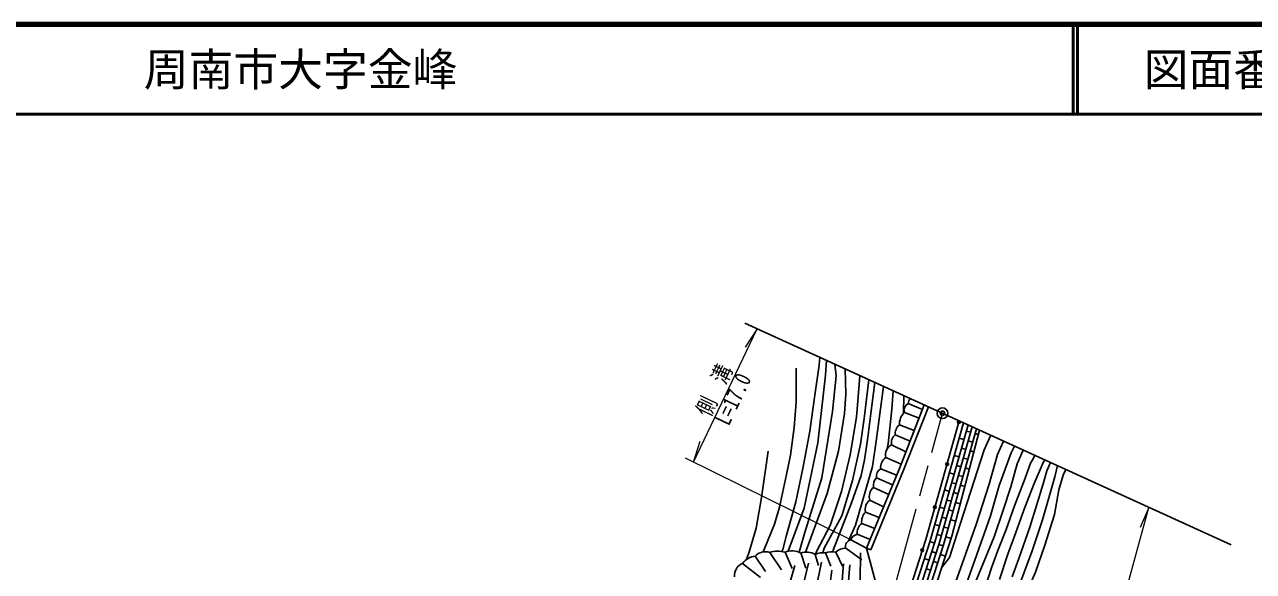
# Model space of a CAD drawing. Units: millimetres, scale not verified. Extents: x 40000 to 680000, y 20000 to 380000.
# Drawn here: x 391718 to 528880, y 318996 to 380000 of the extents above; entities that cross this region are included whole.
import ezdxf
from ezdxf.enums import TextEntityAlignment as Align

# ---------------------------------------------------------------- set-up
doc = ezdxf.new("R2010")
doc.units = ezdxf.units.MM
doc.header["$LTSCALE"] = 1000
doc.header["$PDMODE"] = 32
doc.header["$PDSIZE"] = 500
doc.linetypes.add('CHAIN', pattern=[18.5, 12, -1.5, 3.5, -1.5])
for name, color, linetype, lineweight in [('M-BGD', 7, 'Continuous', 25), ('M-BMK', 2, 'CHAIN', 13), ('M-BMK-OTRS', 5, 'Continuous', 25), ('M-BMK-SRVR', 3, 'Continuous', 25), ('M-STR-HTXT', 7, 'Continuous', 13), ('M-TTL', 2, 'Continuous', 140), ('M-TTL-LINE', 7, 'Continuous', 50)]:
    doc.layers.add(name, color=color, linetype=linetype, lineweight=lineweight)
doc.layers.add('M-OTRS', color=6, linetype='Continuous')
doc.layers.add('M-TTL-TXT', color=7, linetype='Continuous')
doc.styles.add('ＭＳ ゴシック', font='')
doc.styles.get('ＭＳ ゴシック').set_extended_font_data('MS Gothic')

msp = doc.modelspace()

# ---------------------------------------------------------------- hatches: boundary and pattern name
at = {"layer": 'M-BGD'}
for points in [[(495967, 335496, -1), (496049, 335785, -0.41421), (496152, 335599, -0.41421)], [(494647, 330829, -1), (494729, 331118, -0.41421), (494832, 330932, -0.41421)], [(493287, 326018, -1), (493368, 326306, -0.41421), (493472, 326121, -0.41421)], [(491877, 321221, -1), (491969, 321507, -0.41421), (492066, 321318, -0.41421)]]:
    msp.add_hatch(color=256, dxfattribs=at).paths.add_polyline_path(points)

# ---------------------------------------------------------------- linework, layer by layer
for p, q in [((489846, 338610), (489815, 336614)), ((490359, 337743), (491947, 337070)), ((489917, 336722), (491559, 336079)), ((489360, 335350), (491019, 334700)), ((488910, 334219), (490557, 333521)), ((496022, 333854), (496575, 333698)), ((496847, 334660), (497328, 334524)), ((497056, 333562), (497537, 333426)), ((497809, 334388), (498169, 334286)), ((488488, 333116), (490089, 332326)), ((496302, 332736), (496784, 332600)), ((497265, 332464), (497667, 332350)), ((487858, 331713), (489549, 330946)), ((495478, 331930), (496030, 331774)), ((495758, 330811), (496239, 330675)), ((496511, 331637), (496993, 331501)), ((486807, 329442), (488608, 328644)), ((487285, 330443), (489051, 329715)), ((494934, 330005), (495486, 329849)), ((495967, 329713), (496448, 329577)), ((496720, 330539), (497164, 330414)), ((486466, 328373), (488173, 327588)), ((494390, 328081), (494942, 327925)), ((495214, 328887), (495695, 328751)), ((496176, 328615), (496662, 328477)), ((486066, 326940), (487595, 326189)), ((494670, 326962), (495151, 326826)), ((495423, 327788), (495904, 327652)), ((495632, 326690), (496160, 326541)), ((485582, 325613), (487112, 325020)), ((493845, 326156), (494397, 326000)), ((494879, 325864), (495360, 325728)), ((485161, 324357), (486605, 323792)), ((493301, 324232), (493853, 324075)), ((494125, 325038), (494606, 324902)), ((494334, 323939), (494815, 323803)), ((495088, 324766), (495658, 324604)), ((483951, 322535), (485698, 321597)), ((484632, 323137), (486088, 322541)), ((493581, 323113), (494062, 322977)), ((494543, 322841), (495140, 322672)), ((474888, 321096), (476203, 319171)), ((476597, 321136), (477391, 319337)), ((478360, 321050), (478929, 319350)), ((481110, 321064), (481696, 319590)), ((482254, 321140), (483019, 319587)), ((483302, 321584), (483365, 321724)), ((483395, 321580), (485185, 320276)), ((486161, 321406), (485698, 321597)), ((492759, 322328), (493305, 322152)), ((492998, 321200), (493474, 321047)), ((493781, 321999), (494257, 321845)), ((471865, 319892), (473843, 318317)), ((473268, 320701), (474434, 319002)), ((479950, 320883), (480337, 319670)), ((492146, 320425), (492692, 320248)), ((493168, 320095), (493643, 319942)), ((493950, 320893), (494506, 320714)), ((492385, 319297), (492861, 319143))]:
    msp.add_line(p, q, dxfattribs=at)
for points in [[(474167, 321182), (474270, 321451), (475420, 324279), (475986, 326164), (476760, 329790), (477212, 331977), (477630, 335041), (477837, 337868), (477837, 341657)], [(476253, 321223), (476345, 321422), (476745, 323042), (477817, 326749), (478616, 330661), (479361, 334630), (479876, 338384), (480410, 342010), (480473, 342879)], [(476946, 321245), (476954, 321272), (478732, 326048), (480242, 333338), (481102, 340883), (481244, 342527)], [(478172, 321138), (478787, 323236), (480720, 329427), (481909, 336818), (482304, 340814), (482143, 342118)], [(478897, 321160), (478951, 321326), (481284, 327705), (482557, 332392), (483240, 336614), (483396, 338764), (483317, 341583)], [(480015, 320915), (480125, 321222), (481623, 324122), (482896, 327902), (483871, 331989), (484584, 336208), (484865, 339838), (484941, 340844)], [(480801, 321087), (480964, 321583), (482933, 325184), (484131, 329145), (485026, 333210), (485425, 336066), (485971, 340374)], [(481924, 321191), (481983, 321374), (484014, 326657), (485085, 329706), (485482, 331440), (485854, 333918), (486185, 336628), (486625, 340077)], [(483671, 322413), (484446, 324149), (486368, 330708), (486778, 333511), (487600, 339633)], [(488014, 332690), (488127, 333229), (488505, 337103), (488669, 339146)], [(485698, 321597), (489367, 330480), (492141, 337564)], [(486161, 321406), (489830, 330293), (492597, 337357)], [(480318, 285362), (492309, 322562), (496049, 335785)], [(480794, 285209), (492788, 322417), (496509, 335575)], [(481340, 285033), (493337, 322250), (497037, 335334)], [(481816, 284880), (493815, 322105), (497498, 335125)], [(482291, 284726), (494294, 321960), (497958, 334915)], [(482291, 284726), (487349, 299282), (492130, 313372), (495225, 322934), (498292, 334763)], [(494078, 319392), (494971, 320547), (495806, 323233), (498815, 332561), (499556, 334187)], [(495624, 317757), (497946, 324241), (499394, 328721), (500299, 332029), (500985, 333536)], [(472307, 320329), (472642, 321295), (473373, 323822), (473976, 327246), (474723, 332406)], [(496175, 315794), (497792, 320247), (499549, 325207), (500499, 328584), (501853, 332215), (502202, 332982)], [(497758, 317518), (499933, 322868), (500937, 325832), (501817, 328421), (502501, 331011), (503193, 332531)], [(498925, 317210), (499655, 319400), (500346, 321327), (501270, 323689), (502225, 326321), (503401, 329411), (504015, 331077), (504335, 331641), (504475, 331947)], [(489656, 269447), (490169, 272610), (490695, 276156), (491089, 279390), (491862, 284848), (493046, 290683), (493735, 294218), (494656, 297309), (495757, 300547), (497006, 304228), (498337, 307335), (500047, 311163), (501395, 314057), (502661, 317215), (504190, 321307), (505340, 324743), (506196, 327719), (506705, 329541), (506995, 330799)], [(500556, 318105), (501478, 320918), (502368, 323353), (503274, 325927), (504405, 328798), (505327, 330975), (505548, 331458)], [(501962, 318377), (502708, 320437), (503938, 323915), (504701, 326461), (505429, 328758), (505818, 330215), (506241, 331143)], [(491679, 276797), (492258, 280137), (492704, 283444), (493183, 286479), (493663, 288943), (494060, 291125), (494904, 295037), (495897, 298460), (497121, 302088), (498296, 305535), (499652, 308247), (501226, 311526), (502500, 314106), (503344, 316076), (504570, 318909), (505587, 321921), (506681, 325343), (507161, 328087), (507640, 329739), (507929, 330374)], [(485014, 321062), (484986, 317948), (483731, 311302), (482774, 306788), (482388, 302904)], [(486959, 316863), (485698, 321597)], [(477696, 319658), (476654, 316022), (476018, 314238), (474307, 309861)], [(479219, 319917), (478182, 315583), (475499, 308946)], [(480679, 320026), (479748, 315523), (478318, 310829), (477401, 308428), (476598, 306697)], [(483107, 319827), (482826, 316083), (482061, 312400), (480520, 307415), (478580, 300217)], [(483818, 319734), (483472, 315149), (482726, 311161), (481845, 307218), (481116, 303939), (479418, 297794)], [(481831, 319123), (481254, 314666), (480727, 312390), (480162, 310221), (479121, 307312), (477742, 302800)]]:
    msp.add_lwpolyline(points, dxfattribs=at)
for centre in [(496008, 335640), (494688, 330973), (493327, 326162), (491923, 321364)]:
    msp.add_circle(centre, 150, dxfattribs=at)
for centre, radius, start, end in [((490852, 336923), 957, 121.0231, 192.14171), ((491206, 337697), 848, 137.17969, 176.89006), ((491225, 335392), 1865, 134.51724, 181.28988), ((490137, 334386), 1238, 128.88934, 187.75714), ((489554, 333340), 1090, 126.23046, 191.83532), ((489042, 332024), 1224, 116.91323, 194.74486), ((488567, 330628), 1296, 123.19239, 188.23783), ((487716, 328562), 1265, 135.93904, 188.61506), ((487748, 329607), 955, 119.02731, 189.9821), ((487375, 327347), 1371, 131.54302, 197.24657), ((486783, 325927), 1241, 125.29735, 194.65912), ((486689, 324543), 1540, 135.99337, 186.97032), ((486113, 323219), 1483, 129.92366, 183.18919), ((484105, 321807), 745, 101.93896, 197.758), ((484855, 322198), 965, 103.31986, 159.51647), ((474361, 319738), 1457, 68.77546, 138.62118), ((475799, 318700), 2563, 71.86081, 110.81644), ((477387, 319217), 2075, 62.03425, 112.37711), ((478986, 319355), 1806, 57.76808, 110.29331), ((480810, 319169), 1918, 81.01278, 116.65033), ((481802, 319307), 1888, 76.15145, 111.49707), ((483280, 320177), 1408, 85.29273, 136.81752), ((472382, 318573), 1417, 111.39723, 186.6889), ((473493, 318690), 2024, 96.37748, 143.5592)]:
    msp.add_arc(centre, radius, start, end, dxfattribs=at)
at = {"layer": 'M-BMK'}
msp.add_lwpolyline([(468494, 254880), (471529, 261659), (488068, 314412), (494173, 336639)], dxfattribs=at)
at = {"layer": 'M-BMK-OTRS'}
msp.add_line((526389, 321966), (472105, 346690), dxfattribs=at)
at = {"layer": 'M-BMK-SRVR'}
msp.add_circle((494173, 336639), 600, dxfattribs=at)
at = {"layer": 'M-OTRS'}
msp.add_point((494173, 336639), dxfattribs=at)
at = {"layer": 'M-STR-HTXT'}
for p, q in [((466395, 331174), (473499, 346055)), ((473499, 346055), (472143, 344008)), ((466395, 331174), (467134, 333515)), ((483951, 322535), (465498, 331615)), ((517217, 326144), (516243, 323890))]:
    msp.add_line(p, q, dxfattribs=at)
msp.add_lwpolyline([(502517, 276931), (512057, 307359), (517217, 326144)], dxfattribs=at)
at = {"layer": 'M-TTL'}
msp.add_line((680000, 380000), (40000, 380000), dxfattribs=at)
at = {"layer": 'M-TTL-LINE'}
for p, q in [((508747, 380000), (508747, 370000)), ((509247, 380000), (509247, 370000)), ((40000, 370000), (680000, 370000))]:
    msp.add_line(p, q, dxfattribs=at)

# ---------------------------------------------------------------- texts
at = {"layer": 'M-STR-HTXT', "style": 'ＭＳ ゴシック', "width": 0.8}
msp.add_text('側\u3000溝', height=1833, rotation=64.48, dxfattribs=at).set_placement((469993, 338592), align=Align.BOTTOM_CENTER)
msp.add_text('L=17.0', height=1833, rotation=64.48, dxfattribs=at).set_placement((469947, 338614), align=Align.TOP_CENTER)
at = {"layer": 'M-TTL-TXT', "style": 'ＭＳ ゴシック'}
msp.add_text('周南市大字金峰', height=3666, dxfattribs=at).set_placement((405024, 375000), align=Align.MIDDLE_LEFT)
msp.add_text('図面番号', height=3666, dxfattribs=at).set_placement((526622, 375000), align=Align.MIDDLE_CENTER)

doc.saveas('drawing.dxf')
